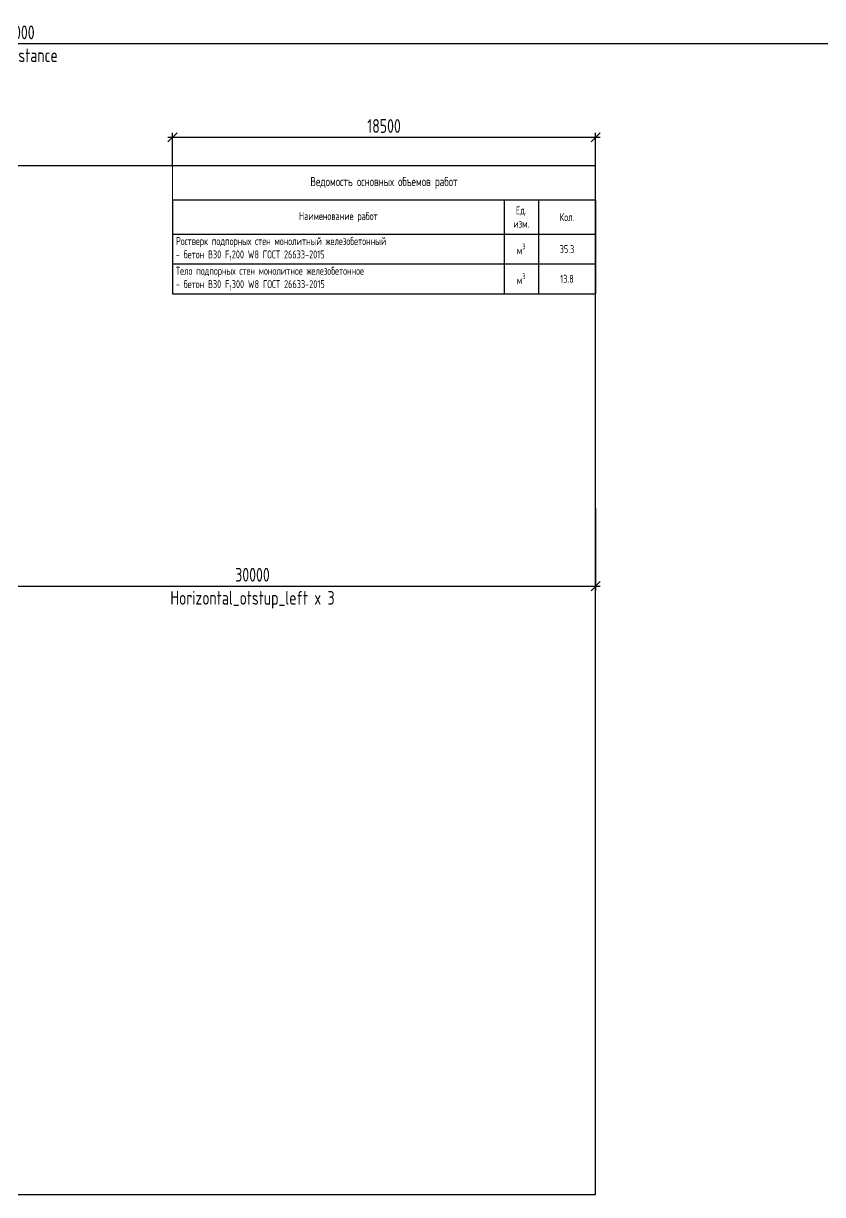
# Model space of a CAD drawing. Header units: millimetres. Extents: x -5073 to 1008956, y -2035460 to 62336.
# Drawn here: x 42586 to 77526, y -29999 to 21221 of the extents above; entities that cross this region are included whole.
import ezdxf

# ---------------------------------------------------------------- set-up
doc = ezdxf.new("R2010")
doc.units = ezdxf.units.MM
doc.layers.add('Notes', color=1, linetype='Continuous', plot=False)
doc.layers.add('Size', color=142, linetype='Continuous')
doc.layers.add('T_Border', color=9, linetype='Continuous')
doc.styles.add('RS0.7', font='romans.shx', dxfattribs={"width": 0.7})
doc.dimstyles.new('LIN200', dxfattribs={"dimscale": 200, "dimtxt": 3, "dimasz": 2, "dimexe": 1, "dimexo": 0, "dimgap": 1, "dimtad": 1, "dimdec": 1, "dimrnd": 1, "dimzin": 9, "dimdsep": 46, "dimtxsty": 'RS0.7', "dimblk1": 'OBLIQUE', "dimblk2": 'OBLIQUE', "dimsah": 1, "dimcen": 2, "dimdle": 1, "dimclrd": 256, "dimclre": 256, "dimclrt": 7, "dimazin": 2, "dimtfac": 2.5, "dimtdec": 1, "dimtmove": 0, "dimatfit": 3, "dimfxl": 1, "dimtolj": 1, "dimtzin": 12, "dimlwd": -1, "dimlwe": -1, "dimarcsym": 0})

# ---------------------------------------------------------------- blocks, each defined once
blk = doc.blocks.new('_Oblique')
at = {"color": 0, "lineweight": -2}
blk.add_line((-0.5, -0.5), (0.5, 0.5), dxfattribs=at)
blk = doc.blocks.new('*D80')
at = {"layer": 'Defpoints', "color": 0, "transparency": 16777216}
for p in [(37602, 0), (67602, 0), (67602, -3391)]:
    blk.add_point(p, dxfattribs=at)
at = {"layer": 'Notes', "color": 1, "transparency": 16777216}
for p, q in [((37602, 0), (37602, -3591)), ((67602, 0), (67602, -3591)), ((37402, -3391), (67802, -3391))]:
    blk.add_line(p, q, dxfattribs=at)
at = {"layer": 'Notes', "color": 1, "transparency": 16777216, "xscale": 400, "yscale": 400, "zscale": 400, "rotation": 180}
blk.add_blockref('_Oblique', (37602, -3391), dxfattribs=at)
at = {"layer": 'Notes', "color": 1, "transparency": 16777216, "xscale": 400, "yscale": 400, "zscale": 400}
blk.add_blockref('_Oblique', (67602, -3391), dxfattribs=at)
at = {"layer": 'Notes', "color": 7, "transparency": 16777216, "insert": (52602, -2891), "char_height": 600, "attachment_point": 5, "style": 'RS0.7'}
blk.add_mtext('\\A1;30000', dxfattribs=at)
blk = doc.blocks.new('*D82')
at = {"layer": 'Defpoints', "color": 0, "transparency": 16777216}
for p in [(-199, 20328), (-199, 15000), (84801, 15000)]:
    blk.add_point(p, dxfattribs=at)
at = {"layer": 'Size', "color": 1, "transparency": 16777216}
for p, q in [((-199, 15000), (-199, 20528)), ((84801, 15000), (84801, 20528)), ((85001, 20328), (-399, 20328))]:
    blk.add_line(p, q, dxfattribs=at)
at = {"layer": 'Size', "color": 1, "transparency": 16777216, "xscale": 400, "yscale": 400, "zscale": 400, "rotation": 180}
blk.add_blockref('_Oblique', (-199, 20328), dxfattribs=at)
at = {"layer": 'Size', "color": 1, "transparency": 16777216, "xscale": 400, "yscale": 400, "zscale": 400}
blk.add_blockref('_Oblique', (84801, 20328), dxfattribs=at)
at = {"layer": 'Size', "color": 7, "transparency": 16777216, "insert": (42301, 20828), "char_height": 600, "attachment_point": 5, "style": 'RS0.7'}
blk.add_mtext('\\A1;85000', dxfattribs=at)
blk = doc.blocks.new('*T128')
at = {"layer": 'Defpoints', "color": 8, "linetype": 'ByBlock', "lineweight": 0, "transparency": 16777216}
for p, q in [((0, 0), (18500, 0)), ((0, 0), (0, -1500)), ((18500, 0), (18500, -1500))]:
    blk.add_line(p, q, dxfattribs=at)
at = {"layer": 'T_Border', "color": 0, "lineweight": -2, "transparency": 16777216}
for p, q in [((0, -1500), (14500, -1500)), ((0, -1500), (0, -5600)), ((18500, -1500), (18500, -5600))]:
    blk.add_line(p, q, dxfattribs=at)
at = {"layer": 'T_Border', "color": 0, "linetype": 'ByBlock', "lineweight": -2, "transparency": 16777216}
for p, q in [((14500, -1500), (18500, -1500)), ((14500, -1500), (14500, -5600)), ((16000, -1500), (16000, -5600))]:
    blk.add_line(p, q, dxfattribs=at)
at = {"layer": 'T_Border', "color": 9, "lineweight": -2, "transparency": 16777216}
for p, q in [((0, -3000), (18500, -3000)), ((0, -4300), (18500, -4300)), ((0, -5600), (18500, -5600))]:
    blk.add_line(p, q, dxfattribs=at)
at = {"layer": 'T_Border', "color": 7, "transparency": 16777216, "style": 'RS0.7'}
for s, insert, char_height, width, attachment_point in [('{\\C11;Ведомость основных объемов работ}', (9250, -750), 400, 18200, 5), ('Наименование работ', (7250, -2250), 350, 14200, 5), ('Ед. изм.', (15250, -2250), 350, 1200, 5), ('Кол.', (17250, -2250), 350, 2200, 5), ('\\A1;Ростверк подпорных стен монолитный железобетонный\\P- бетон В30 F{\\H0.7x;\\S^ 1;\\H1.42857x;200 W8 ГОСТ 26633-2015}', (150, -3650), 350, 14200, 4), ('\\A1;{\\W0.7;м\\H0.7x;\\S3^ ;}', (15250, -3650), 350, 1200, 5), ('35.3', (17250, -3650), 350, 2200, 5), ('\\A1;Тело подпорных стен монолитное железобетонное\\P- бетон В30 F{\\H0.7x;\\S^ 1;\\H1.42857x;300 W8 ГОСТ 26633-2015}', (150, -4950), 350, 14200, 4), ('\\A1;{\\W0.7;м\\H0.7x;\\S3^ ;}', (15250, -4950), 350, 1200, 5), ('13.8', (17250, -4950), 350, 2200, 5)]:
    blk.add_mtext(s, dxfattribs=dict(at, insert=insert, char_height=char_height, width=width, attachment_point=attachment_point))
blk = doc.blocks.new('*D131')
at = {"layer": 'Defpoints', "color": 0, "transparency": 16777216}
for p in [(49102, 16236), (49102, 15000), (67602, 15000)]:
    blk.add_point(p, dxfattribs=at)
at = {"layer": 'Size', "color": 1, "transparency": 16777216}
for p, q in [((49102, 15000), (49102, 16436)), ((67602, 15000), (67602, 16436)), ((67802, 16236), (48902, 16236))]:
    blk.add_line(p, q, dxfattribs=at)
at = {"layer": 'Size', "color": 1, "transparency": 16777216, "xscale": 400, "yscale": 400, "zscale": 400, "rotation": 180}
blk.add_blockref('_Oblique', (49102, 16236), dxfattribs=at)
at = {"layer": 'Size', "color": 1, "transparency": 16777216, "xscale": 400, "yscale": 400, "zscale": 400}
blk.add_blockref('_Oblique', (67602, 16236), dxfattribs=at)
at = {"layer": 'Size', "color": 7, "transparency": 16777216, "insert": (58352, 16736), "char_height": 600, "attachment_point": 5, "style": 'RS0.7'}
blk.add_mtext('\\A1;18500', dxfattribs=at)
blk = doc.blocks.new('*D134')
at = {"layer": 'Defpoints', "color": 0, "transparency": 16777216}
for p in [(37602, 0), (67602, 0), (67602, -3391)]:
    blk.add_point(p, dxfattribs=at)
at = {"layer": 'Notes', "color": 1, "transparency": 16777216}
for p, q in [((37602, 0), (37602, -3591)), ((67602, 0), (67602, -3591)), ((37402, -3391), (67802, -3391))]:
    blk.add_line(p, q, dxfattribs=at)
at = {"layer": 'Notes', "color": 1, "transparency": 16777216, "xscale": 400, "yscale": 400, "zscale": 400, "rotation": 180}
blk.add_blockref('_Oblique', (37602, -3391), dxfattribs=at)
at = {"layer": 'Notes', "color": 1, "transparency": 16777216, "xscale": 400, "yscale": 400, "zscale": 400}
blk.add_blockref('_Oblique', (67602, -3391), dxfattribs=at)
at = {"layer": 'Notes', "color": 7, "transparency": 16777216, "insert": (52602, -3991), "char_height": 600, "attachment_point": 5, "style": 'RS0.7'}
blk.add_mtext('\\A1;Horizontal_otstup_left x 3', dxfattribs=at)
blk = doc.blocks.new('*D139')
at = {"layer": 'Defpoints', "color": 0, "transparency": 16777216}
for p in [(-199, 20328), (-199, 15000), (84801, 15000)]:
    blk.add_point(p, dxfattribs=at)
at = {"layer": 'Size', "color": 1, "transparency": 16777216}
for p, q in [((-199, 15000), (-199, 20528)), ((84801, 15000), (84801, 20528)), ((85001, 20328), (-399, 20328))]:
    blk.add_line(p, q, dxfattribs=at)
at = {"layer": 'Size', "color": 1, "transparency": 16777216, "xscale": 400, "yscale": 400, "zscale": 400, "rotation": 180}
blk.add_blockref('_Oblique', (-199, 20328), dxfattribs=at)
at = {"layer": 'Size', "color": 1, "transparency": 16777216, "xscale": 400, "yscale": 400, "zscale": 400}
blk.add_blockref('_Oblique', (84801, 20328), dxfattribs=at)
at = {"layer": 'Size', "color": 7, "transparency": 16777216, "insert": (42301, 19799), "char_height": 600, "attachment_point": 5, "style": 'RS0.7'}
blk.add_mtext('\\A1;Line_distance', dxfattribs=at)

msp = doc.modelspace()

# ---------------------------------------------------------------- linework, layer by layer
at = {"layer": 'Notes', "color": 1}
msp.add_lwpolyline([(-199, -29999.3), (67601.58, -29999.3), (67601.58, 15000.23), (-199, 15000.23)], close=True, dxfattribs=at)

# ---------------------------------------------------------------- block references
msp.add_blockref('*T128', (49101.58, 15000.23))

# ---------------------------------------------------------------- dimensions: what is measured, and where the dimension line sits
dim = msp.add_linear_dim(base=(67601.5843, -3391.4212), p1=(37601.5263, 0.2309), p2=(67601.5843, 0.2309), dimstyle='LIN200', override={"dimclrd": 1, "dimclre": 1}, dxfattribs=at)
dim.commit()
dim.dimension.update_dxf_attribs({"geometry": '*D80', "text_midpoint": (52601.5553, -2891.4212)})
dim = msp.add_linear_dim(base=(67601.58, -3391.42), p1=(37601.53, 0.23), p2=(67601.58, 0.23), text='Horizontal_otstup_left x 3', dimstyle='LIN200', override={"dimtad": 4, "dimclrd": 1, "dimclre": 1}, dxfattribs=at)
dim.commit()
dim.dimension.update_dxf_attribs({"geometry": '*D134', "text_midpoint": (52601.56, -3991.42)})
at = {"layer": 'Size', "color": 1}
for base, p1, p2, picture, middle in [((-199, 20327.75), (84800.58, 15000.23), (-199, 15000.23), '*D82', (42300.79, 20827.75)), ((49101.58, 16236.41), (67601.58, 15000.23), (49101.58, 15000.23), '*D131', (58351.58, 16736.41))]:
    dim = msp.add_linear_dim(base=base, p1=p1, p2=p2, dimstyle='LIN200', override={"dimclrd": 1, "dimclre": 1}, dxfattribs=at)
    dim.commit()
    dim.dimension.update_dxf_attribs({"geometry": picture, "text_midpoint": middle})
dim = msp.add_linear_dim(base=(-199, 20327.75), p1=(84800.58, 15000.23), p2=(-199, 15000.23), text='Line_distance', dimstyle='LIN200', override={"dimtad": 4, "dimclrd": 1, "dimclre": 1}, dxfattribs=at)
dim.commit()
dim.dimension.update_dxf_attribs({"geometry": '*D139', "text_midpoint": (42300.79, 19799.18)})

doc.saveas('drawing.dxf')
